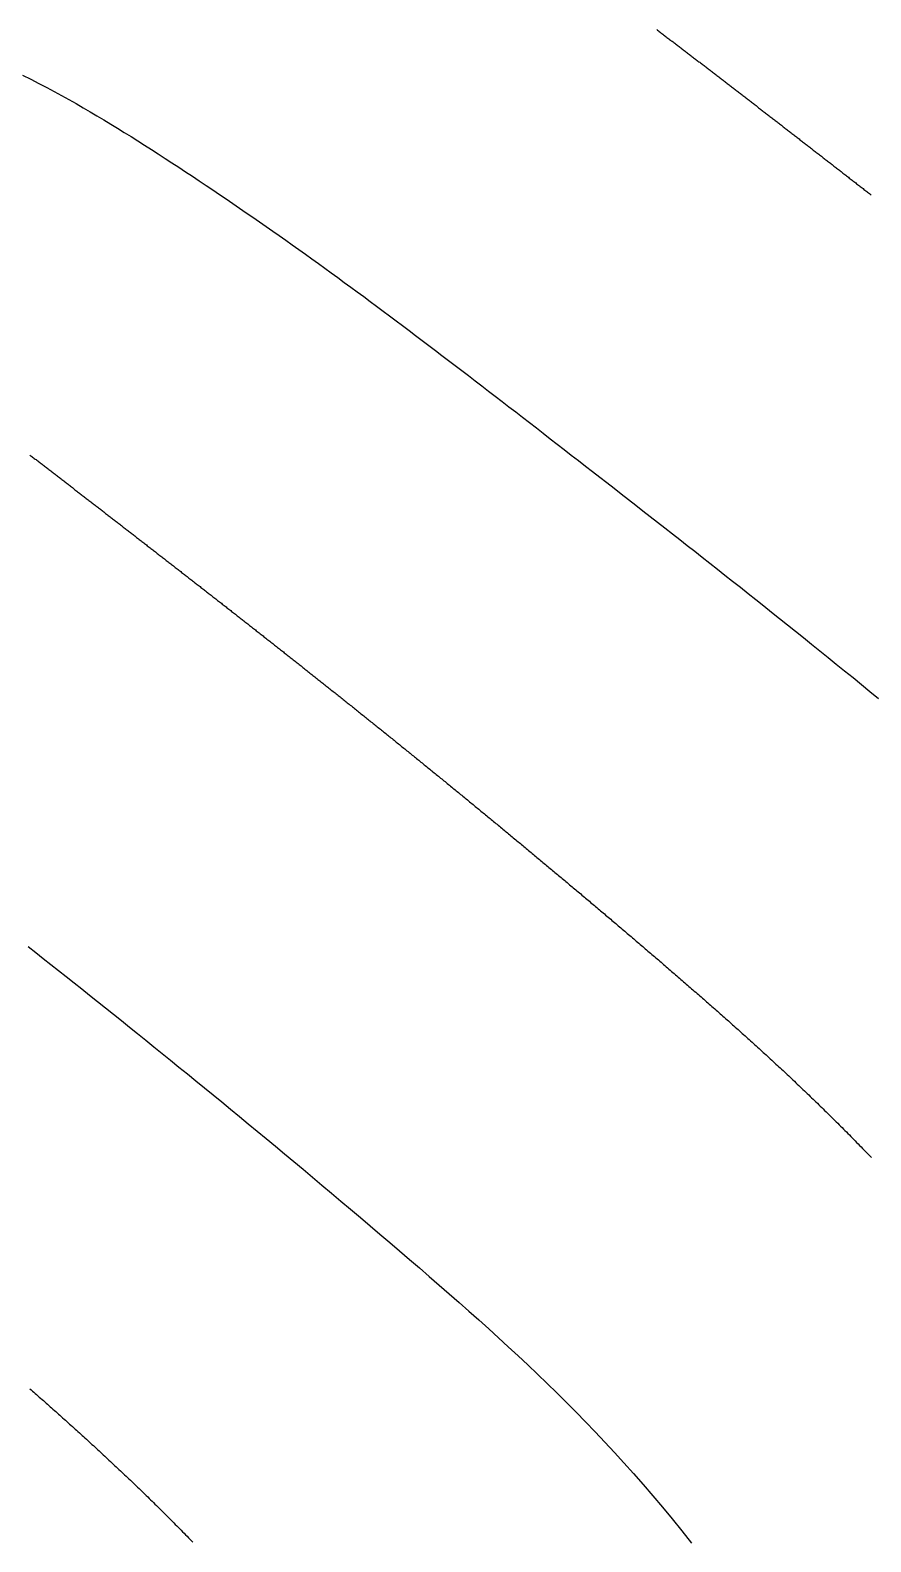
# Model space of a CAD drawing. Header units: inches. Extents: x 62745 to 64469, y 7520 to 8963.
# Drawn here: x 62843.577 to 62846.169, y 8077.716 to 8082.374 of the extents above; entities that cross this region are included whole.
import ezdxf

# ---------------------------------------------------------------- set-up
doc = ezdxf.new("R2010")
doc.units = ezdxf.units.IN
doc.header["$MEASUREMENT"] = 0
doc.layers.add('2', color=2, linetype='Continuous')

msp = doc.modelspace()

# ---------------------------------------------------------------- linework, layer by layer
at = {"layer": '2'}
for points in [[(62845.50878068, 8082.37626766), (62845.51143217, 8082.37426365), (62845.51408361, 8082.37225912), (62845.516735, 8082.37025408), (62845.51938637, 8082.36824851), (62845.5220377, 8082.36624243), (62845.52468902, 8082.36423581), (62845.52734032, 8082.36222867), (62845.52999162, 8082.36022101), (62845.53264291, 8082.35821281), (62845.53529422, 8082.35620408), (62845.53794553, 8082.35419481), (62845.54059687, 8082.35218501), (62845.54324823, 8082.35017466), (62845.54589963, 8082.34816378), (62845.54855107, 8082.34615235), (62845.55120256, 8082.34414038), (62845.5538541, 8082.34212785), (62845.5565057, 8082.34011478), (62845.55915737, 8082.33810116), (62845.56180911, 8082.33608698), (62845.56446094, 8082.33407225), (62845.56711286, 8082.33205695), (62845.56976487, 8082.3300411), (62845.57241698, 8082.32802468), (62845.5750692, 8082.3260077), (62845.57772154, 8082.32399015), (62845.580374, 8082.32197203), (62845.58302659, 8082.31995335), (62845.58567931, 8082.31793408), (62845.58833218, 8082.31591425), (62845.5909852, 8082.31389383), (62845.59363838, 8082.31187283), (62845.59629171, 8082.30985126), (62845.59894522, 8082.3078291), (62845.60159891, 8082.30580635), (62845.60425278, 8082.30378301), (62845.60690684, 8082.30175909), (62845.6095611, 8082.29973457), (62845.61221556, 8082.29770946), (62845.61487023, 8082.29568375), (62845.61752513, 8082.29365744), (62845.62018024, 8082.29163053), (62845.62283559, 8082.28960301), (62845.62549118, 8082.28757489), (62845.62814701, 8082.28554617), (62845.63080309, 8082.28351683), (62845.63345943, 8082.28148689), (62845.63611604, 8082.27945632), (62845.63877292, 8082.27742515), (62845.64143008, 8082.27539335), (62845.64408752, 8082.27336094), (62845.64674526, 8082.2713279), (62845.6494033, 8082.26929424), (62845.65206164, 8082.26725995), (62845.6547203, 8082.26522503), (62845.65737928, 8082.26318949), (62845.66003858, 8082.2611533), (62845.66269822, 8082.25911649), (62845.6653582, 8082.25707903), (62845.66801853, 8082.25504094), (62845.67067921, 8082.25300221), (62845.67334025, 8082.25096283), (62845.67600166, 8082.24892281), (62845.67866344, 8082.24688214), (62845.68132561, 8082.24484082), (62845.68398816, 8082.24279884), (62845.68665111, 8082.24075621), (62845.68931446, 8082.23871293), (62845.69197821, 8082.23666899), (62845.69464239, 8082.23462439), (62845.69730698, 8082.23257912), (62845.69997201, 8082.23053319), (62845.70263747, 8082.22848659), (62845.70530337, 8082.22643933), (62845.70796973, 8082.22439139), (62845.71063654, 8082.22234278), (62845.71330381, 8082.22029349), (62845.71597155, 8082.21824353), (62845.71863977, 8082.21619288), (62845.72130847, 8082.21414156), (62845.72397767, 8082.21208955), (62845.72664736, 8082.21003685), (62845.72931755, 8082.20798347), (62845.73198826, 8082.20592939), (62845.73465948, 8082.20387463), (62845.73733123, 8082.20181916), (62845.74000351, 8082.19976301), (62845.74267632, 8082.19770615), (62845.74534968, 8082.19564859), (62845.7480236, 8082.19359033), (62845.75069807, 8082.19153136), (62845.7533731, 8082.18947169), (62845.75604871, 8082.1874113), (62845.7587249, 8082.18535021), (62845.76140167, 8082.1832884), (62845.76407904, 8082.18122588), (62845.766757, 8082.17916263), (62845.76943557, 8082.17709867), (62845.77211476, 8082.17503398), (62845.77479456, 8082.17296857), (62845.77747499, 8082.17090244), (62845.78015605, 8082.16883557), (62845.78283776, 8082.16676797), (62845.78552011, 8082.16469964), (62845.78820311, 8082.16263057), (62845.79088678, 8082.16056076), (62845.79357111, 8082.15849021), (62845.79625611, 8082.15641892), (62845.7989418, 8082.15434687), (62845.80162817, 8082.15227408), (62845.80431524, 8082.15020054), (62845.80700301, 8082.14812624), (62845.80969148, 8082.14605117), (62845.81238067, 8082.14397535), (62845.81507058, 8082.14189877), (62845.81776122, 8082.13982141), (62845.82045259, 8082.13774329), (62845.8231447, 8082.13566439), (62845.82583756, 8082.13358471), (62845.82853118, 8082.13150425), (62845.83122555, 8082.12942302), (62845.8339207, 8082.12734099), (62845.83661662, 8082.12525818), (62845.83931332, 8082.12317457), (62845.8420108, 8082.12109018), (62845.84470908, 8082.11900498), (62845.84740817, 8082.11691898), (62845.85010806, 8082.11483218), (62845.85280876, 8082.11274457), (62845.85551029, 8082.11065616), (62845.85821265, 8082.10856693), (62845.86091584, 8082.10647689), (62845.86361987, 8082.10438602), (62845.86632475, 8082.10229434), (62845.86903048, 8082.10020183), (62845.87173708, 8082.09810849), (62845.87444454, 8082.09601433), (62845.87715288, 8082.09391933), (62845.8798621, 8082.09182349), (62845.88257221, 8082.08972682), (62845.88528322, 8082.0876293), (62845.88799513, 8082.08553094), (62845.89070794, 8082.08343173), (62845.89342167, 8082.08133166), (62845.89613632, 8082.07923075), (62845.89885191, 8082.07712898), (62845.90156842, 8082.07502634), (62845.90428588, 8082.07292285), (62845.90700429, 8082.07081848), (62845.90972365, 8082.06871325), (62845.91244398, 8082.06660715), (62845.91516527, 8082.06450017), (62845.91788754, 8082.06239231), (62845.92061079, 8082.06028358), (62845.92333503, 8082.05817396), (62845.92606027, 8082.05606345), (62845.92878651, 8082.05395205), (62845.93151376, 8082.05183976), (62845.93424202, 8082.04972657), (62845.93697131, 8082.04761249), (62845.93970162, 8082.0454975), (62845.94243297, 8082.04338161), (62845.94516537, 8082.04126481), (62845.94789881, 8082.03914709), (62845.95063331, 8082.03702846), (62845.95336887, 8082.03490891), (62845.9561055, 8082.03278844), (62845.9588432, 8082.03066704), (62845.96158199, 8082.02854471), (62845.96432187, 8082.02642145), (62845.96706284, 8082.02429724), (62845.96980491, 8082.02217209), (62845.97254809, 8082.02004598), (62845.97529239, 8082.01791891), (62845.9780378, 8082.01579088), (62845.98078435, 8082.01366187), (62845.98353202, 8082.01153189), (62845.98628083, 8082.00940093), (62845.98903079, 8082.00726898), (62845.99178191, 8082.00513603), (62845.99453418, 8082.00300208), (62845.99728761, 8082.00086712), (62846.00004222, 8081.99873115), (62846.002798, 8081.99659415), (62846.00555496, 8081.99445613), (62846.00831312, 8081.99231707), (62846.01107247, 8081.99017698), (62846.01383302, 8081.98803583), (62846.01659478, 8081.98589363), (62846.01935776, 8081.98375038), (62846.02212196, 8081.98160605), (62846.02488738, 8081.97946066), (62846.02765404, 8081.97731419), (62846.03042194, 8081.97516663), (62846.03319108, 8081.97301798), (62846.03596148, 8081.97086823), (62846.03873313, 8081.96871737), (62846.04150605, 8081.96656541), (62846.04428024, 8081.96441233), (62846.04705571, 8081.96225813), (62846.04983246, 8081.96010279), (62846.05261051, 8081.95794632), (62846.05538984, 8081.95578871), (62846.05817048, 8081.95362995), (62846.06095243, 8081.95147003), (62846.0637357, 8081.94930896), (62846.06652029, 8081.94714671), (62846.0693062, 8081.94498329), (62846.07209345, 8081.94281869), (62846.07488204, 8081.9406529), (62846.07767197, 8081.93848592), (62846.08046326, 8081.93631773), (62846.08325591, 8081.93414835), (62846.08604992, 8081.93197774), (62846.0888453, 8081.92980592), (62846.09164207, 8081.92763288), (62846.09444021, 8081.9254586), (62846.09723975, 8081.92328309), (62846.10004068, 8081.92110632), (62846.10284302, 8081.91892831), (62846.10564676, 8081.91674904), (62846.10845193, 8081.91456851), (62846.11125851, 8081.91238671), (62846.11406652, 8081.91020363), (62846.11687597, 8081.90801927), (62846.11968685, 8081.90583362), (62846.12249919, 8081.90364667), (62846.12531297, 8081.90145842), (62846.12812822, 8081.89926886), (62846.13094493, 8081.89707798), (62846.13376311, 8081.89488579), (62846.13658278, 8081.89269226), (62846.13940392, 8081.8904974), (62846.14222656, 8081.8883012), (62846.1450507, 8081.88610365), (62846.14787633, 8081.88390474), (62846.15070348, 8081.88170447), (62846.15353214, 8081.87950283), (62846.15636233, 8081.87729981), (62846.15919404, 8081.8750954), (62846.16202728, 8081.87288961), (62846.16486207, 8081.87068241), (62846.1676984, 8081.86847381), (62846.17053629, 8081.86626379)], [(62843.55372313, 8082.23600422), (62843.57914322, 8082.22317483), (62843.60380205, 8082.21048484), (62843.62777746, 8082.19790573), (62843.65114728, 8082.18540901), (62843.67398936, 8082.17296617), (62843.69638152, 8082.16054872), (62843.71840162, 8082.14812815), (62843.74012749, 8082.13567595), (62843.76162965, 8082.12316693), (62843.78294943, 8082.11058908), (62843.80412081, 8082.09793368), (62843.8251778, 8082.08519202), (62843.84615439, 8082.07235539), (62843.86708458, 8082.05941507), (62843.88800238, 8082.04636235), (62843.90894177, 8082.03318853), (62843.92992885, 8082.01988832), (62843.95095801, 8082.00647015), (62843.97201574, 8081.99294591), (62843.99308851, 8081.97932746), (62844.01416282, 8081.96562667), (62844.03522514, 8081.95185541), (62844.05626196, 8081.93802556), (62844.07725976, 8081.92414898), (62844.09820696, 8081.91023593), (62844.11909972, 8081.89629019), (62844.13993615, 8081.88231393), (62844.16071434, 8081.8683093), (62844.18143238, 8081.85427848), (62844.20208839, 8081.84022363), (62844.22268046, 8081.82614691), (62844.24320668, 8081.81205049), (62844.2636662, 8081.79793585), (62844.28406232, 8081.78380171), (62844.30439937, 8081.76964611), (62844.3246817, 8081.75546709), (62844.34491364, 8081.7412627), (62844.36509954, 8081.72703098), (62844.38524374, 8081.71276996), (62844.40535057, 8081.69847768), (62844.42542435, 8081.6841522), (62844.44546926, 8081.66979165), (62844.46548943, 8081.65539417), (62844.48548903, 8081.64095788), (62844.5054722, 8081.62648094), (62844.5254431, 8081.61196149), (62844.54540586, 8081.59739765), (62844.56536464, 8081.58278758), (62844.58532355, 8081.56812943), (62844.60528654, 8081.55342151), (62844.62525752, 8081.53866214), (62844.6452404, 8081.52384964), (62844.66523909, 8081.50898233), (62844.68525752, 8081.49405854), (62844.70529957, 8081.47907658), (62844.72536918, 8081.46403478), (62844.7454702, 8081.44893151), (62844.76560634, 8081.43376529), (62844.78578124, 8081.41853469), (62844.80599856, 8081.40323827), (62844.82626197, 8081.3878746), (62844.8465751, 8081.37244225), (62844.86694161, 8081.35693979), (62844.88736517, 8081.34136577), (62844.90784924, 8081.32571892), (62844.92839661, 8081.30999855), (62844.94900989, 8081.2942041), (62844.96969167, 8081.27833502), (62844.99044458, 8081.26239079), (62845.0112712, 8081.24637083), (62845.03217415, 8081.23027462), (62845.05315604, 8081.21410161), (62845.07421892, 8081.1978516), (62845.09536267, 8081.18152585), (62845.11658662, 8081.16512595), (62845.13789009, 8081.14865353), (62845.15927243, 8081.13211017), (62845.18073296, 8081.1154975), (62845.20227101, 8081.0988171), (62845.22388591, 8081.0820706), (62845.24557701, 8081.06525927), (62845.26734377, 8081.04838308), (62845.28918566, 8081.0314417), (62845.31110214, 8081.01443477), (62845.33309271, 8080.99736194), (62845.35515683, 8080.98022288), (62845.37729397, 8080.96301722), (62845.39950361, 8080.94574463), (62845.4217858, 8080.92840423), (62845.44414294, 8080.91099304), (62845.46657799, 8080.89350757), (62845.48909392, 8080.87594432), (62845.51169369, 8080.85829978), (62845.53438027, 8080.84057046), (62845.55715664, 8080.82275285), (62845.58002577, 8080.80484346), (62845.60299076, 8080.78683867), (62845.62605533, 8080.76873441), (62845.64922337, 8080.75052648), (62845.67249872, 8080.73221069), (62845.69588526, 8080.71378286), (62845.71938686, 8080.69523878), (62845.74300737, 8080.67657428), (62845.76675068, 8080.65778517), (62845.79062065, 8080.63886723), (62845.81462113, 8080.61981629), (62845.83875601, 8080.60062814), (62845.86302914, 8080.58129859), (62845.88744438, 8080.56182342), (62845.91200562, 8080.54219845), (62845.9367167, 8080.52241946), (62845.9615815, 8080.50248228), (62845.98660387, 8080.48238269), (62846.01178763, 8080.46211652), (62846.03713657, 8080.4416796), (62846.06265451, 8080.42106777), (62846.08834525, 8080.40027684), (62846.11421258, 8080.37930265), (62846.14026032, 8080.35814103), (62846.16649227, 8080.33678781), (62846.19291221, 8080.31523881)], [(62843.57625933, 8081.06522503), (62843.57891831, 8081.06318949), (62843.58157761, 8081.0611533), (62843.58423725, 8081.05911649), (62843.58689723, 8081.05707903), (62843.58955756, 8081.05504094), (62843.59221824, 8081.05300221), (62843.59487928, 8081.05096283), (62843.59754069, 8081.04892281), (62843.60020247, 8081.04688214), (62843.60286464, 8081.04484082), (62843.60552719, 8081.04279884), (62843.60819014, 8081.04075621), (62843.61085349, 8081.03871293), (62843.61351725, 8081.03666899), (62843.61618142, 8081.03462439), (62843.61884602, 8081.03257912), (62843.62151104, 8081.03053319), (62843.6241765, 8081.02848659), (62843.62684241, 8081.02643933), (62843.62950876, 8081.02439139), (62843.63217557, 8081.02234278), (62843.63484284, 8081.02029349), (62843.63751058, 8081.01824353), (62843.6401788, 8081.01619288), (62843.64284751, 8081.01414156), (62843.6455167, 8081.01208955), (62843.64818639, 8081.01003685), (62843.65085658, 8081.00798347), (62843.65352729, 8081.00592939), (62843.65619851, 8081.00387463), (62843.65887026, 8081.00181916), (62843.66154254, 8080.99976301), (62843.66421535, 8080.99770615), (62843.66688871, 8080.99564859), (62843.66956263, 8080.99359033), (62843.6722371, 8080.99153136), (62843.67491213, 8080.98947169), (62843.67758774, 8080.9874113), (62843.68026393, 8080.98535021), (62843.6829407, 8080.9832884), (62843.68561807, 8080.98122588), (62843.68829603, 8080.97916263), (62843.6909746, 8080.97709867), (62843.69365379, 8080.97503398), (62843.69633359, 8080.97296857), (62843.69901402, 8080.97090244), (62843.70169509, 8080.96883557), (62843.70437679, 8080.96676797), (62843.70705914, 8080.96469964), (62843.70974214, 8080.96263057), (62843.71242581, 8080.96056076), (62843.71511014, 8080.95849021), (62843.71779514, 8080.95641892), (62843.72048083, 8080.95434687), (62843.7231672, 8080.95227408), (62843.72585427, 8080.95020054), (62843.72854204, 8080.94812624), (62843.73123051, 8080.94605117), (62843.7339197, 8080.94397535), (62843.73660961, 8080.94189877), (62843.73930025, 8080.93982141), (62843.74199162, 8080.93774329), (62843.74468373, 8080.93566439), (62843.7473766, 8080.93358471), (62843.75007021, 8080.93150425), (62843.75276459, 8080.92942302), (62843.75545973, 8080.92734099), (62843.75815565, 8080.92525818), (62843.76085235, 8080.92317457), (62843.76354983, 8080.92109018), (62843.76624812, 8080.91900498), (62843.7689472, 8080.91691898), (62843.77164709, 8080.91483218), (62843.7743478, 8080.91274457), (62843.77704932, 8080.91065616), (62843.77975168, 8080.90856693), (62843.78245487, 8080.90647689), (62843.7851589, 8080.90438602), (62843.78786378, 8080.90229434), (62843.79056951, 8080.90020183), (62843.79327611, 8080.89810849), (62843.79598357, 8080.89601433), (62843.79869191, 8080.89391933), (62843.80140114, 8080.89182349), (62843.80411125, 8080.88972682), (62843.80682225, 8080.8876293), (62843.80953416, 8080.88553094), (62843.81224697, 8080.88343173), (62843.8149607, 8080.88133166), (62843.81767536, 8080.87923075), (62843.82039094, 8080.87712898), (62843.82310745, 8080.87502634), (62843.82582491, 8080.87292285), (62843.82854332, 8080.87081848), (62843.83126268, 8080.86871325), (62843.83398301, 8080.86660715), (62843.8367043, 8080.86450017), (62843.83942657, 8080.86239231), (62843.84214982, 8080.86028358), (62843.84487406, 8080.85817396), (62843.8475993, 8080.85606345), (62843.85032554, 8080.85395205), (62843.85305279, 8080.85183976), (62843.85578105, 8080.84972657), (62843.85851034, 8080.84761249), (62843.86124065, 8080.8454975), (62843.863972, 8080.84338161), (62843.8667044, 8080.84126481), (62843.86943784, 8080.83914709), (62843.87217234, 8080.83702846), (62843.8749079, 8080.83490891), (62843.87764453, 8080.83278844), (62843.88038224, 8080.83066704), (62843.88312102, 8080.82854471), (62843.8858609, 8080.82642145), (62843.88860187, 8080.82429724), (62843.89134394, 8080.82217209), (62843.89408713, 8080.82004598), (62843.89683142, 8080.81791891), (62843.89957684, 8080.81579088), (62843.90232338, 8080.81366187), (62843.90507105, 8080.81153189), (62843.90781987, 8080.80940093), (62843.91056983, 8080.80726898), (62843.91332094, 8080.80513603), (62843.91607321, 8080.80300208), (62843.91882664, 8080.80086712), (62843.92158125, 8080.79873115), (62843.92433703, 8080.79659415), (62843.92709399, 8080.79445613), (62843.92985215, 8080.79231707), (62843.9326115, 8080.79017698), (62843.93537205, 8080.78803583), (62843.93813381, 8080.78589363), (62843.94089679, 8080.78375038), (62843.94366099, 8080.78160605), (62843.94642641, 8080.77946066), (62843.94919307, 8080.77731419), (62843.95196097, 8080.77516663), (62843.95473011, 8080.77301798), (62843.95750051, 8080.77086823), (62843.96027216, 8080.76871737), (62843.96304508, 8080.76656541), (62843.96581927, 8080.76441233), (62843.96859474, 8080.76225813), (62843.97137149, 8080.76010279), (62843.97414954, 8080.75794632), (62843.97692887, 8080.75578871), (62843.97970952, 8080.75362995), (62843.98249147, 8080.75147003), (62843.98527473, 8080.74930896), (62843.98805932, 8080.74714671), (62843.99084523, 8080.74498329), (62843.99363248, 8080.74281869), (62843.99642107, 8080.7406529), (62843.999211, 8080.73848592), (62844.00200229, 8080.73631773), (62844.00479494, 8080.73414835), (62844.00758895, 8080.73197774), (62844.01038433, 8080.72980592), (62844.0131811, 8080.72763288), (62844.01597924, 8080.7254586), (62844.01877878, 8080.72328309), (62844.02157971, 8080.72110632), (62844.02438205, 8080.71892831), (62844.0271858, 8080.71674904), (62844.02999096, 8080.71456851), (62844.03279754, 8080.71238671), (62844.03560555, 8080.71020363), (62844.038415, 8080.70801927), (62844.04122588, 8080.70583362), (62844.04403822, 8080.70364667), (62844.046852, 8080.70145842), (62844.04966725, 8080.69926886), (62844.05248396, 8080.69707798), (62844.05530215, 8080.69488579), (62844.05812181, 8080.69269226), (62844.06094295, 8080.6904974), (62844.06376559, 8080.6883012), (62844.06658973, 8080.68610365), (62844.06941536, 8080.68390474), (62844.07224251, 8080.68170447), (62844.07507117, 8080.67950283), (62844.07790136, 8080.67729981), (62844.08073307, 8080.6750954), (62844.08356631, 8080.67288961), (62844.0864011, 8080.67068241), (62844.08923743, 8080.66847381), (62844.09207532, 8080.66626379), (62844.09491476, 8080.66405236), (62844.09775577, 8080.66183949), (62844.10059835, 8080.6596252), (62844.10344251, 8080.65740945), (62844.10628825, 8080.65519226), (62844.10913558, 8080.65297362), (62844.1119845, 8080.6507535), (62844.11483503, 8080.64853192), (62844.11768716, 8080.64630886), (62844.12054091, 8080.64408431), (62844.12339628, 8080.64185827), (62844.12625328, 8080.63963073), (62844.12911191, 8080.63740168), (62844.13197218, 8080.63517112), (62844.13483409, 8080.63293903), (62844.13769766, 8080.63070542), (62844.14056288, 8080.62847027), (62844.14342977, 8080.62623357), (62844.14629832, 8080.62399533), (62844.14916856, 8080.62175552), (62844.15204047, 8080.61951416), (62844.15491407, 8080.61727121), (62844.15778937, 8080.61502669), (62844.16066637, 8080.61278059), (62844.16354507, 8080.61053288), (62844.16642549, 8080.60828358), (62844.16930763, 8080.60603267), (62844.17219149, 8080.60378014), (62844.17507708, 8080.60152599), (62844.17796441, 8080.5992702), (62844.18085349, 8080.59701278), (62844.18374432, 8080.59475372), (62844.1866369, 8080.592493), (62844.18953124, 8080.59023063), (62844.19242735, 8080.58796658), (62844.19532524, 8080.58570087), (62844.19822491, 8080.58343347), (62844.20112636, 8080.58116438), (62844.20402961, 8080.5788936), (62844.20693466, 8080.57662112), (62844.20984152, 8080.57434692), (62844.21275018, 8080.57207101), (62844.21566066, 8080.56979338), (62844.21857297, 8080.56751401), (62844.22148711, 8080.5652329), (62844.22440308, 8080.56295005), (62844.2273209, 8080.56066545), (62844.23024057, 8080.55837908), (62844.23316209, 8080.55609095), (62844.23608547, 8080.55380104), (62844.23901072, 8080.55150934), (62844.24193784, 8080.54921586), (62844.24486684, 8080.54692059), (62844.24779773, 8080.5446235), (62844.25073051, 8080.54232461), (62844.25366519, 8080.5400239), (62844.25660177, 8080.53772136), (62844.25954027, 8080.53541699), (62844.26248068, 8080.53311078), (62844.26542301, 8080.53080273), (62844.26836727, 8080.52849281), (62844.27131347, 8080.52618104), (62844.27426161, 8080.5238674), (62844.27721169, 8080.52155188), (62844.28016373, 8080.51923448), (62844.28311773, 8080.51691518), (62844.2860737, 8080.51459399), (62844.28903164, 8080.5122709), (62844.29199155, 8080.50994589), (62844.29495345, 8080.50761896), (62844.29791735, 8080.5052901), (62844.30088323, 8080.50295931), (62844.30385113, 8080.50062658), (62844.30682103, 8080.4982919), (62844.30979294, 8080.49595527), (62844.31276688, 8080.49361667), (62844.31574285, 8080.4912761), (62844.31872085, 8080.48893355), (62844.32170089, 8080.48658902), (62844.32468297, 8080.4842425), (62844.32766711, 8080.48189398), (62844.33065331, 8080.47954345), (62844.33364157, 8080.47719091), (62844.33663191, 8080.47483634), (62844.33962432, 8080.47247975), (62844.34261881, 8080.47012113), (62844.34561539, 8080.46776046), (62844.34861407, 8080.46539774), (62844.35161485, 8080.46303296), (62844.35461774, 8080.46066612), (62844.35762275, 8080.45829721), (62844.36062987, 8080.45592622), (62844.36363912, 8080.45355314), (62844.3666505, 8080.45117797), (62844.36966402, 8080.4488007), (62844.37267969, 8080.44642132), (62844.37569751, 8080.44403983), (62844.37871748, 8080.44165622), (62844.38173962, 8080.43927047), (62844.38476393, 8080.43688259), (62844.38779042, 8080.43449257), (62844.39081908, 8080.43210039), (62844.39384994, 8080.42970606), (62844.39688299, 8080.42730956), (62844.39991824, 8080.42491088), (62844.40295569, 8080.42251003), (62844.40599536, 8080.42010699), (62844.40903725, 8080.41770176), (62844.41208137, 8080.41529432), (62844.41512771, 8080.41288468), (62844.4181763, 8080.41047282), (62844.42122712, 8080.40805873), (62844.4242802, 8080.40564242), (62844.42733553, 8080.40322386), (62844.43039313, 8080.40080307), (62844.43345299, 8080.39838002), (62844.43651513, 8080.39595471), (62844.43957955, 8080.39352713), (62844.44264626, 8080.39109728), (62844.44571526, 8080.38866515), (62844.44878656, 8080.38623073), (62844.45186016, 8080.38379401), (62844.45493608, 8080.381355), (62844.45801431, 8080.37891367), (62844.46109487, 8080.37647002), (62844.46417776, 8080.37402405), (62844.46726299, 8080.37157575), (62844.47035055, 8080.36912511), (62844.47344047, 8080.36667212), (62844.47653274, 8080.36421678), (62844.47962737, 8080.36175907), (62844.48272437, 8080.359299), (62844.48582374, 8080.35683656), (62844.4889255, 8080.35437173), (62844.49202964, 8080.35190451), (62844.49513617, 8080.3494349), (62844.49824509, 8080.34696288), (62844.50135643, 8080.34448845), (62844.50447017, 8080.3420116), (62844.50758633, 8080.33953233), (62844.51070491, 8080.33705062), (62844.51382592, 8080.33456647), (62844.51694937, 8080.33207988), (62844.52007526, 8080.32959083), (62844.52320359, 8080.32709931), (62844.52633438, 8080.32460533), (62844.52946763, 8080.32210887), (62844.53260335, 8080.31960993), (62844.53574153, 8080.3171085), (62844.5388822, 8080.31460457), (62844.54202535, 8080.31209813), (62844.54517099, 8080.30958919), (62844.54831913, 8080.30707772), (62844.55146977, 8080.30456372), (62844.55462292, 8080.30204719), (62844.55777858, 8080.29952812), (62844.56093677, 8080.2970065), (62844.56409748, 8080.29448232), (62844.56726073, 8080.29195558), (62844.57042652, 8080.28942627), (62844.57359485, 8080.28689439), (62844.57676574, 8080.28435991), (62844.57993919, 8080.28182285), (62844.5831152, 8080.27928319), (62844.58629378, 8080.27674092), (62844.58947494, 8080.27419603), (62844.59265868, 8080.27164852), (62844.59584501, 8080.26909839), (62844.59903394, 8080.26654562), (62844.60222546, 8080.26399021), (62844.6054196, 8080.26143215), (62844.60861635, 8080.25887143), (62844.61181572, 8080.25630804), (62844.61501772, 8080.25374199), (62844.61822235, 8080.25117325), (62844.62142962, 8080.24860183), (62844.62463953, 8080.24602772), (62844.6278521, 8080.2434509), (62844.63106732, 8080.24087138), (62844.63428521, 8080.23828914), (62844.63750576, 8080.23570418), (62844.64072899, 8080.23311649), (62844.64395491, 8080.23052607), (62844.64718351, 8080.2279329), (62844.6504148, 8080.22533698), (62844.6536488, 8080.2227383), (62844.6568855, 8080.22013685), (62844.66012492, 8080.21753263), (62844.66336705, 8080.21492563), (62844.66661191, 8080.21231585), (62844.66985951, 8080.20970326), (62844.67310983, 8080.20708788), (62844.67636291, 8080.20446969), (62844.67961873, 8080.20184868), (62844.68287731, 8080.19922485), (62844.68613865, 8080.19659819), (62844.68940276, 8080.19396869), (62844.69266964, 8080.19133634), (62844.69593931, 8080.18870114), (62844.69921176, 8080.18606309), (62844.70248701, 8080.18342216), (62844.70576505, 8080.18077836), (62844.7090459, 8080.17813168), (62844.71232956, 8080.17548211), (62844.71561604, 8080.17282965), (62844.71890534, 8080.17017428), (62844.72219748, 8080.167516), (62844.72549245, 8080.1648548), (62844.72879026, 8080.16219068), (62844.73209092, 8080.15952363), (62844.73539444, 8080.15685364), (62844.73870081, 8080.1541807), (62844.74201006, 8080.15150481), (62844.74532217, 8080.14882595), (62844.74863717, 8080.14614413), (62844.75195505, 8080.14345934), (62844.75527583, 8080.14077156), (62844.7585995, 8080.13808079), (62844.76192608, 8080.13538702), (62844.76525556, 8080.13269025), (62844.76858797, 8080.12999047), (62844.77192329, 8080.12728767), (62844.77526155, 8080.12458184), (62844.77860274, 8080.12187298), (62844.78194687, 8080.11916108), (62844.78529395, 8080.11644613), (62844.78864398, 8080.11372813), (62844.79199697, 8080.11100706), (62844.79535293, 8080.10828293), (62844.79871186, 8080.10555571), (62844.80207377, 8080.10282542), (62844.80543866, 8080.10009203), (62844.80880655, 8080.09735555), (62844.81217743, 8080.09461596), (62844.81555131, 8080.09187325), (62844.8189282, 8080.08912743), (62844.82230811, 8080.08637848), (62844.82569104, 8080.08362639), (62844.829077, 8080.08087117), (62844.83246599, 8080.07811279), (62844.83585802, 8080.07535126), (62844.8392531, 8080.07258656), (62844.84265122, 8080.0698187), (62844.84605241, 8080.06704765), (62844.84945666, 8080.06427342), (62844.85286399, 8080.061496), (62844.85627439, 8080.05871538), (62844.85968787, 8080.05593155), (62844.86310444, 8080.05314451), (62844.86652411, 8080.05035425), (62844.86994688, 8080.04756076), (62844.87337276, 8080.04476403), (62844.87680175, 8080.04196406), (62844.88023387, 8080.03916084), (62844.8836691, 8080.03635436), (62844.88710747, 8080.03354462), (62844.89054898, 8080.0307316), (62844.89399364, 8080.02791531), (62844.89744145, 8080.02509573), (62844.90089241, 8080.02227286), (62844.90434654, 8080.01944668), (62844.90780383, 8080.0166172), (62844.9112643, 8080.0137844), (62844.91472796, 8080.01094828), (62844.9181948, 8080.00810883), (62844.92166484, 8080.00526605), (62844.92513807, 8080.00241991), (62844.92861452, 8079.99957043), (62844.93209417, 8079.99671759), (62844.93557705, 8079.99386138), (62844.93906315, 8079.9910018), (62844.94255248, 8079.98813884), (62844.94604505, 8079.9852725), (62844.94954086, 8079.98240275), (62844.95303993, 8079.97952961), (62844.95654224, 8079.97665305), (62844.96004783, 8079.97377308), (62844.96355667, 8079.97088969), (62844.9670688, 8079.96800286), (62844.9705842, 8079.9651126), (62844.97410289, 8079.96221889), (62844.97762488, 8079.95932173), (62844.98115016, 8079.95642111), (62844.98467875, 8079.95351702), (62844.98821065, 8079.95060946), (62844.99174587, 8079.94769841), (62844.99528441, 8079.94478388), (62844.99882628, 8079.94186585), (62845.00237149, 8079.93894432), (62845.00592004, 8079.93601927), (62845.00947194, 8079.93309071), (62845.0130272, 8079.93015863), (62845.01658581, 8079.92722301), (62845.0201478, 8079.92428385), (62845.02371315, 8079.92134115), (62845.02728189, 8079.91839489), (62845.03085401, 8079.91544507), (62845.03442952, 8079.91249168), (62845.03800843, 8079.90953472), (62845.04159074, 8079.90657417), (62845.04517647, 8079.90361004), (62845.04876561, 8079.9006423), (62845.05235818, 8079.89767096), (62845.05595417, 8079.89469601), (62845.0595536, 8079.89171745), (62845.06315646, 8079.88873525), (62845.06676278, 8079.88574942), (62845.07037255, 8079.88275995), (62845.07398578, 8079.87976684), (62845.07760248, 8079.87677006), (62845.08122264, 8079.87376963), (62845.08484629, 8079.87076553), (62845.08847342, 8079.86775775), (62845.09210404, 8079.86474628), (62845.09573816, 8079.86173113), (62845.09937578, 8079.85871227), (62845.10301691, 8079.85568971), (62845.10666155, 8079.85266344), (62845.11030972, 8079.84963344), (62845.11396141, 8079.84659972), (62845.11761664, 8079.84356227), (62845.1212754, 8079.84052107), (62845.12493772, 8079.83747612), (62845.12860358, 8079.83442742), (62845.13227301, 8079.83137495), (62845.135946, 8079.82831872), (62845.13962256, 8079.8252587), (62845.14330269, 8079.8221949), (62845.14698641, 8079.81912731), (62845.15067372, 8079.81605591), (62845.15436462, 8079.81298071), (62845.15805913, 8079.8099017), (62845.16175724, 8079.80681886), (62845.16545897, 8079.8037322), (62845.16916432, 8079.8006417), (62845.17287329, 8079.79754735), (62845.1765859, 8079.79444916), (62845.18030214, 8079.79134711), (62845.18402203, 8079.78824119), (62845.18774558, 8079.7851314), (62845.19147277, 8079.78201774), (62845.19520363, 8079.77890018), (62845.19893817, 8079.77577873), (62845.20267637, 8079.77265339), (62845.20641826, 8079.76952413), (62845.21016384, 8079.76639096), (62845.21391311, 8079.76325386), (62845.21766608, 8079.76011284), (62845.22142276, 8079.75696787), (62845.22518315, 8079.75381897), (62845.22894726, 8079.75066611), (62845.23271509, 8079.74750929), (62845.23648666, 8079.74434851), (62845.24026196, 8079.74118375), (62845.24404101, 8079.73801501), (62845.24782381, 8079.73484229), (62845.25161036, 8079.73166557), (62845.25540067, 8079.72848485), (62845.25919476, 8079.72530012), (62845.26299261, 8079.72211137), (62845.26679425, 8079.7189186), (62845.27059968, 8079.71572179), (62845.2744089, 8079.71252095), (62845.27822191, 8079.70931606), (62845.28203873, 8079.70610712), (62845.28585937, 8079.70289412), (62845.28968382, 8079.69967705), (62845.29351209, 8079.6964559), (62845.29734419, 8079.69323066), (62845.30118012, 8079.69000133), (62845.30501989, 8079.68676789), (62845.30886351, 8079.68353034), (62845.31271097, 8079.68028867), (62845.31656229, 8079.67704286), (62845.32041747, 8079.67379291), (62845.3242765, 8079.67053879), (62845.3281394, 8079.66728049), (62845.33200617, 8079.66401801), (62845.3358768, 8079.66075132), (62845.33975131, 8079.65748041), (62845.3436297, 8079.65420527), (62845.34751196, 8079.65092588), (62845.3513981, 8079.64764223), (62845.35528813, 8079.6443543), (62845.35918205, 8079.64106208), (62845.36307985, 8079.63776555), (62845.36698155, 8079.6344647), (62845.37088714, 8079.63115951), (62845.37479664, 8079.62784997), (62845.37871003, 8079.62453606), (62845.38262732, 8079.62121776), (62845.38654852, 8079.61789506), (62845.39047363, 8079.61456796), (62845.39440265, 8079.61123642), (62845.39833559, 8079.60790043), (62845.40227244, 8079.60455999), (62845.40621321, 8079.60121508), (62845.4101579, 8079.59786567), (62845.41410652, 8079.59451176), (62845.41805906, 8079.59115332), (62845.42201554, 8079.58779036), (62845.42597595, 8079.58442284), (62845.42994029, 8079.58105075), (62845.43390857, 8079.57767409), (62845.43788079, 8079.57429283), (62845.44185696, 8079.57090695), (62845.44583707, 8079.56751645), (62845.44982114, 8079.56412131), (62845.45380915, 8079.56072151), (62845.45780112, 8079.55731704), (62845.46179704, 8079.55390789), (62845.46579693, 8079.55049403), (62845.46980077, 8079.54707545), (62845.47380859, 8079.54365214), (62845.47782037, 8079.54022408), (62845.48183612, 8079.53679126), (62845.48585584, 8079.53335366), (62845.48987954, 8079.52991127), (62845.49390722, 8079.52646407), (62845.49793888, 8079.52301204), (62845.50197453, 8079.51955518), (62845.50601416, 8079.51609346), (62845.51005778, 8079.51262688), (62845.51410539, 8079.5091554), (62845.518157, 8079.50567903), (62845.52221261, 8079.50219775), (62845.52627221, 8079.49871153), (62845.53033582, 8079.49522037), (62845.53440344, 8079.49172425), (62845.53847506, 8079.48822315), (62845.54255068, 8079.48471704), (62845.54663032, 8079.48120592), (62845.55071396, 8079.47768975), (62845.5548016, 8079.47416852), (62845.55889326, 8079.4706422), (62845.56298892, 8079.46711079), (62845.5670886, 8079.46357424), (62845.57119227, 8079.46003253), (62845.57529993, 8079.45648562), (62845.57941157, 8079.45293345), (62845.58352719, 8079.44937599), (62845.58764677, 8079.4458132), (62845.59177031, 8079.44224504), (62845.59589779, 8079.43867146), (62845.60002921, 8079.43509243), (62845.60416456, 8079.43150789), (62845.60830382, 8079.42791779), (62845.61244699, 8079.4243221), (62845.61659404, 8079.42072077), (62845.62074498, 8079.41711375), (62845.62489979, 8079.41350098), (62845.62905846, 8079.40988243), (62845.63322098, 8079.40625805), (62845.63738733, 8079.40262779), (62845.64155751, 8079.3989916), (62845.64573151, 8079.39534943), (62845.6499093, 8079.39170125), (62845.65409089, 8079.388047), (62845.65827626, 8079.38438664), (62845.6624654, 8079.38072011), (62845.6666583, 8079.37704738), (62845.67085494, 8079.37336839), (62845.67505532, 8079.36968311), (62845.67925942, 8079.36599147), (62845.68346724, 8079.36229343), (62845.68767876, 8079.35858896), (62845.69189397, 8079.35487799), (62845.69611286, 8079.35116049), (62845.70033542, 8079.3474364), (62845.70456164, 8079.34370568), (62845.7087915, 8079.33996829), (62845.713025, 8079.33622417), (62845.71726212, 8079.33247328), (62845.72150285, 8079.32871557), (62845.72574718, 8079.324951), (62845.72999511, 8079.32117952), (62845.73424661, 8079.31740107), (62845.73850168, 8079.31361562), (62845.74276031, 8079.30982312), (62845.74702248, 8079.30602352), (62845.75128819, 8079.30221677), (62845.75555742, 8079.29840283), (62845.75983016, 8079.29458165), (62845.7641064, 8079.29075318), (62845.76838614, 8079.28691737), (62845.77266934, 8079.28307419), (62845.77695602, 8079.27922357), (62845.78124615, 8079.27536548), (62845.78553973, 8079.27149987), (62845.78983674, 8079.26762669), (62845.79413717, 8079.26374589), (62845.79844101, 8079.25985743), (62845.80274825, 8079.25596127), (62845.80705888, 8079.25205734), (62845.81137288, 8079.2481456), (62845.81569025, 8079.24422602), (62845.82001097, 8079.24029853), (62845.82433503, 8079.23636308), (62845.82866242, 8079.23241964), (62845.83299313, 8079.22846815), (62845.83732714, 8079.22450857), (62845.84166445, 8079.22054083), (62845.84600503, 8079.21656489), (62845.85034887, 8079.2125807), (62845.85469596, 8079.20858819), (62845.85904629, 8079.20458732), (62845.86339984, 8079.20057804), (62845.86775659, 8079.19656028), (62845.87211654, 8079.192534), (62845.87647966, 8079.18849914), (62845.88084595, 8079.18445565), (62845.88521538, 8079.18040346), (62845.88958795, 8079.17634254), (62845.89396364, 8079.17227281), (62845.89834243, 8079.16819423), (62845.90272431, 8079.16410675), (62845.90710927, 8079.1600103), (62845.91149729, 8079.15590483), (62845.91588835, 8079.15179029), (62845.92028244, 8079.14766662), (62845.92467955, 8079.14353377), (62845.92907966, 8079.13939168), (62845.93348276, 8079.13524029), (62845.93788883, 8079.13107956), (62845.94229786, 8079.12690943), (62845.94670983, 8079.12272984), (62845.95112472, 8079.11854074), (62845.95554254, 8079.11434208), (62845.95996325, 8079.11013379), (62845.96438684, 8079.10591582), (62845.9688133, 8079.10168812), (62845.97324262, 8079.09745064), (62845.97767478, 8079.09320332), (62845.98210976, 8079.0889461), (62845.98654755, 8079.08467892), (62845.99098814, 8079.08040175), (62845.99543151, 8079.07611451), (62845.99987765, 8079.07181716), (62846.00432654, 8079.06750963), (62846.00877817, 8079.06319188), (62846.01323251, 8079.05886385), (62846.01768957, 8079.05452549), (62846.02214932, 8079.05017673), (62846.02661175, 8079.04581753), (62846.03107684, 8079.04144784), (62846.03554458, 8079.03706758), (62846.04001495, 8079.03267672), (62846.04448795, 8079.02827519), (62846.04896355, 8079.02386295), (62846.05344174, 8079.01943993), (62846.0579225, 8079.01500608), (62846.06240583, 8079.01056135), (62846.0668917, 8079.00610567), (62846.07138011, 8079.00163901), (62846.07587103, 8078.9971613), (62846.08036445, 8078.99267248), (62846.08486036, 8078.9881725), (62846.08935874, 8078.98366132), (62846.09385959, 8078.97913886), (62846.09836287, 8078.97460508), (62846.10286858, 8078.97005993), (62846.10737671, 8078.96550334), (62846.11188724, 8078.96093526), (62846.11640015, 8078.95635565), (62846.12091543, 8078.95176443), (62846.12543307, 8078.94716157), (62846.12995305, 8078.94254699), (62846.13447535, 8078.93792066), (62846.13899997, 8078.9332825), (62846.14352688, 8078.92863248), (62846.14805607, 8078.92397053), (62846.15258753, 8078.9192966), (62846.15712125, 8078.91461063), (62846.1616572, 8078.90991258), (62846.16619537, 8078.90520237), (62846.17073576, 8078.90047997)], [(62843.5707624, 8079.55052648), (62843.59403775, 8079.53221069), (62843.61742429, 8079.51378286), (62843.64092589, 8079.49523878), (62843.66454641, 8079.47657428), (62843.68828971, 8079.45778517), (62843.71215968, 8079.43886723), (62843.73616016, 8079.41981629), (62843.76029504, 8079.40062814), (62843.78456817, 8079.38129859), (62843.80898342, 8079.36182342), (62843.83354465, 8079.34219845), (62843.85825573, 8079.32241946), (62843.88312053, 8079.30248228), (62843.9081429, 8079.28238269), (62843.93332666, 8079.26211652), (62843.9586756, 8079.2416796), (62843.98419354, 8079.22106777), (62844.00988428, 8079.20027684), (62844.03575161, 8079.17930265), (62844.06179935, 8079.15814103), (62844.0880313, 8079.13678781), (62844.11445124, 8079.11523881), (62844.14106291, 8079.09348993), (62844.16786999, 8079.07153703), (62844.19487621, 8079.049376), (62844.22208526, 8079.02700273), (62844.24950086, 8079.0044131), (62844.2771267, 8078.98160298), (62844.3049665, 8078.95856826), (62844.33302305, 8078.9353056), (62844.36129546, 8078.91181476), (62844.38978193, 8078.88809626), (62844.41848065, 8078.86415064), (62844.44738984, 8078.83997843), (62844.47650769, 8078.81558016), (62844.5058324, 8078.79095637), (62844.53536216, 8078.76610758), (62844.56509189, 8078.74103636), (62844.59500331, 8078.71575342), (62844.62507483, 8078.6902715), (62844.6552849, 8078.66460334), (62844.68561193, 8078.63876167), (62844.71603436, 8078.61275924), (62844.74653061, 8078.58660879), (62844.7770791, 8078.56032305), (62844.80765888, 8078.53391145), (62844.83825138, 8078.50737013), (62844.86883867, 8078.48069191), (62844.89940279, 8078.45386962), (62844.9299258, 8078.42689608), (62844.96038976, 8078.39976411), (62844.99077672, 8078.37246653), (62845.02106873, 8078.34499617), (62845.05125233, 8078.31734162), (62845.08133198, 8078.28947453), (62845.11131661, 8078.26136232), (62845.14121518, 8078.23297241), (62845.17103662, 8078.20427223), (62845.20078988, 8078.17522919), (62845.23048389, 8078.14581071), (62845.2601276, 8078.11598421), (62845.28973051, 8078.08571599), (62845.31930438, 8078.05496786), (62845.34886152, 8078.0237005), (62845.37841425, 8077.99187461), (62845.40797489, 8077.95945085), (62845.43755576, 8077.92638993), (62845.46716917, 8077.89265252), (62845.49682744, 8077.8581993), (62845.52654194, 8077.82299076), (62845.55632022, 8077.78698648), (62845.58616889, 8077.75014585), (62845.61609455, 8077.71242824)], [(62843.57562992, 8078.188047), (62843.57981529, 8078.18438664), (62843.58400443, 8078.18072011), (62843.58819733, 8078.17704738), (62843.59239397, 8078.17336839), (62843.59659435, 8078.16968311), (62843.60079845, 8078.16599147), (62843.60500627, 8078.16229343), (62843.60921779, 8078.15858896), (62843.613433, 8078.15487799), (62843.61765189, 8078.15116049), (62843.62187445, 8078.1474364), (62843.62610067, 8078.14370568), (62843.63033053, 8078.13996829), (62843.63456403, 8078.13622417), (62843.63880115, 8078.13247328), (62843.64304188, 8078.12871557), (62843.64728622, 8078.124951), (62843.65153414, 8078.12117952), (62843.65578564, 8078.11740107), (62843.66004071, 8078.11361562), (62843.66429934, 8078.10982312), (62843.66856152, 8078.10602352), (62843.67282722, 8078.10221677), (62843.67709645, 8078.09840283), (62843.68136919, 8078.09458165), (62843.68564544, 8078.09075318), (62843.68992517, 8078.08691737), (62843.69420838, 8078.08307419), (62843.69849505, 8078.07922357), (62843.70278518, 8078.07536548), (62843.70707876, 8078.07149987), (62843.71137577, 8078.06762669), (62843.7156762, 8078.06374589), (62843.71998004, 8078.05985743), (62843.72428728, 8078.05596127), (62843.72859791, 8078.05205734), (62843.73291191, 8078.0481456), (62843.73722928, 8078.04422602), (62843.74155, 8078.04029853), (62843.74587406, 8078.03636308), (62843.75020146, 8078.03241964), (62843.75453216, 8078.02846815), (62843.75886618, 8078.02450857), (62843.76320348, 8078.02054083), (62843.76754406, 8078.01656489), (62843.7718879, 8078.0125807), (62843.77623499, 8078.00858819), (62843.78058532, 8078.00458732), (62843.78493887, 8078.00057804), (62843.78929562, 8077.99656028), (62843.79365557, 8077.992534), (62843.79801869, 8077.98849914), (62843.80238498, 8077.98445565), (62843.80675442, 8077.98040346), (62843.81112698, 8077.97634254), (62843.81550267, 8077.97227281), (62843.81988146, 8077.96819423), (62843.82426335, 8077.96410675), (62843.8286483, 8077.9600103), (62843.83303632, 8077.95590483), (62843.83742738, 8077.95179029), (62843.84182147, 8077.94766662), (62843.84621858, 8077.94353377), (62843.85061869, 8077.93939168), (62843.85502179, 8077.93524029), (62843.85942786, 8077.93107956), (62843.86383689, 8077.92690943), (62843.86824886, 8077.92272984), (62843.87266376, 8077.91854074), (62843.87708157, 8077.91434208), (62843.88150228, 8077.91013379), (62843.88592587, 8077.90591582), (62843.89035233, 8077.90168812), (62843.89478165, 8077.89745064), (62843.89921381, 8077.89320332), (62843.90364879, 8077.8889461), (62843.90808659, 8077.88467892), (62843.91252717, 8077.88040175), (62843.91697055, 8077.87611451), (62843.92141668, 8077.87181716), (62843.92586557, 8077.86750963), (62843.9303172, 8077.86319188), (62843.93477155, 8077.85886385), (62843.9392286, 8077.85452549), (62843.94368835, 8077.85017673), (62843.94815078, 8077.84581753), (62843.95261587, 8077.84144784), (62843.95708361, 8077.83706758), (62843.96155399, 8077.83267672), (62843.96602698, 8077.82827519), (62843.97050258, 8077.82386295), (62843.97498077, 8077.81943993), (62843.97946153, 8077.81500608), (62843.98394486, 8077.81056135), (62843.98843073, 8077.80610567), (62843.99291914, 8077.80163901), (62843.99741006, 8077.7971613), (62844.00190348, 8077.79267248), (62844.00639939, 8077.7881725), (62844.01089778, 8077.78366132), (62844.01539862, 8077.77913886), (62844.0199019, 8077.77460508), (62844.02440762, 8077.77005993), (62844.02891574, 8077.76550334), (62844.03342627, 8077.76093526), (62844.03793918, 8077.75635565), (62844.04245446, 8077.75176443), (62844.0469721, 8077.74716157), (62844.05149208, 8077.74254699), (62844.05601438, 8077.73792066), (62844.060539, 8077.7332825), (62844.06506591, 8077.72863248), (62844.0695951, 8077.72397053), (62844.07412656, 8077.7192966), (62844.07866028, 8077.71461063)]]:
    msp.add_lwpolyline(points, dxfattribs=at)

doc.saveas('drawing.dxf')
